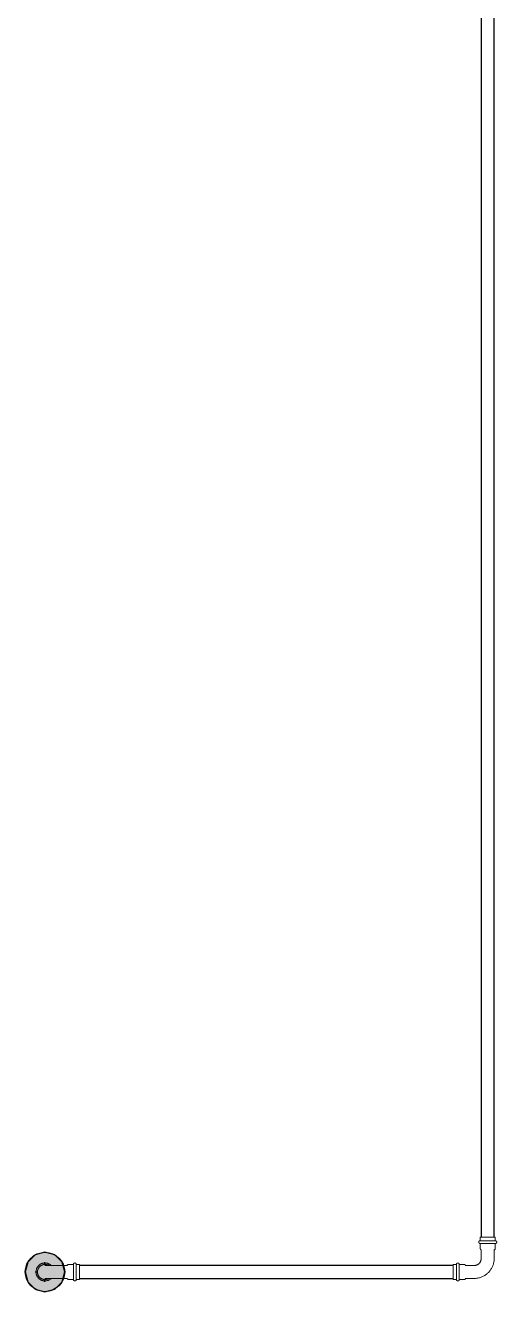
# Model space of a CAD drawing. Header units: inches. Extents: x -3327 to -1, y 8 to 1328.
# Drawn here: x -474.8 to -426.9, y 16.3 to 144.9 of the extents above; entities that cross this region are included whole.
import ezdxf

# ---------------------------------------------------------------- set-up
doc = ezdxf.new("R2010")
doc.units = ezdxf.units.IN
doc.header["$MEASUREMENT"] = 0
doc.layers.add('P-PIPE', color=3, linetype='Continuous', lineweight=9)
doc.layers.add('X - REF - FP', color=7, linetype='Continuous', true_color=0xb90000)

# ---------------------------------------------------------------- blocks, each defined once
blk = doc.blocks.new('Victaulic-VicPress316-Elbow 90-45deg Style P568_P571 - Standard-V2-SECOND LEVEL')
at = {"layer": 'P-PIPE'}
for p, q in [((-3203.7, 731.1), (-3203.7, 730.2)), ((-3202.39, 730.21), (-3202.39, 731.1)), ((-3203.81, 730.05), (-3203.81, 729.6)), ((-3203.05, 729.6), (-3203.81, 729.6)), ((-3203.81, 729.31), (-3203.81, 728.97)), ((-3203.05, 729.31), (-3203.81, 729.31)), ((-3202.28, 729.6), (-3203.05, 729.6)), ((-3202.28, 729.31), (-3203.05, 729.31)), ((-3202.28, 729.6), (-3202.28, 730.05)), ((-3202.28, 728.97), (-3202.28, 729.31)), ((-3203.81, 728.97), (-3203.05, 728.97)), ((-3203.05, 728.97), (-3202.28, 728.97))]:
    blk.add_line(p, q, dxfattribs=at)
at = {"layer": 'P-PIPE', "flags": 128}
for points in [[(-3203.05, 733.4), (-3203.08, 733.4), (-3203.12, 733.4), (-3203.16, 733.4), (-3203.19, 733.39), (-3203.23, 733.38), (-3203.26, 733.38), (-3203.3, 733.37), (-3203.33, 733.36), (-3203.37, 733.34), (-3203.4, 733.33), (-3203.43, 733.32), (-3203.47, 733.3), (-3203.5, 733.28), (-3203.53, 733.26), (-3203.56, 733.24), (-3203.59, 733.22), (-3203.62, 733.2), (-3203.65, 733.18), (-3203.67, 733.15), (-3203.7, 733.13), (-3203.73, 733.1), (-3203.75, 733.07), (-3203.77, 733.04), (-3203.79, 733.01), (-3203.81, 732.98), (-3203.83, 732.95), (-3203.85, 732.92), (-3203.87, 732.89), (-3203.88, 732.85), (-3203.9, 732.82), (-3203.91, 732.79), (-3203.92, 732.75), (-3203.93, 732.72), (-3203.94, 732.68), (-3203.94, 732.65), (-3203.95, 732.61), (-3203.95, 732.57), (-3203.96, 732.54), (-3203.96, 732.5), (-3203.96, 732.46), (-3203.96, 732.43), (-3203.95, 732.39), (-3203.95, 732.35), (-3203.94, 732.32), (-3203.93, 732.28), (-3203.93, 732.25), (-3203.91, 732.21), (-3203.9, 732.18), (-3203.89, 732.14), (-3203.88, 732.11), (-3203.86, 732.08), (-3203.84, 732.05), (-3203.82, 732.01), (-3203.8, 731.98), (-3203.78, 731.95), (-3203.76, 731.92), (-3203.74, 731.9), (-3203.71, 731.87)], [(-3203.05, 733.26), (-3203.08, 733.26), (-3203.11, 733.25), (-3203.14, 733.25), (-3203.17, 733.25), (-3203.2, 733.24), (-3203.23, 733.23), (-3203.26, 733.23), (-3203.29, 733.22), (-3203.32, 733.21), (-3203.34, 733.2), (-3203.37, 733.18), (-3203.4, 733.17), (-3203.43, 733.16), (-3203.45, 733.14), (-3203.48, 733.12), (-3203.5, 733.1), (-3203.53, 733.09), (-3203.55, 733.07), (-3203.57, 733.05), (-3203.6, 733.02), (-3203.62, 733), (-3203.64, 732.98), (-3203.66, 732.95), (-3203.67, 732.93), (-3203.69, 732.9), (-3203.71, 732.88), (-3203.72, 732.85), (-3203.74, 732.82), (-3203.75, 732.8), (-3203.76, 732.77), (-3203.77, 732.74), (-3203.78, 732.71), (-3203.79, 732.68), (-3203.8, 732.65), (-3203.8, 732.62), (-3203.81, 732.59), (-3203.81, 732.56), (-3203.81, 732.53), (-3203.81, 732.5), (-3203.81, 732.47), (-3203.81, 732.44), (-3203.81, 732.41), (-3203.8, 732.38), (-3203.8, 732.35), (-3203.79, 732.32), (-3203.78, 732.29), (-3203.78, 732.26), (-3203.77, 732.23), (-3203.76, 732.2), (-3203.74, 732.17), (-3203.73, 732.14), (-3203.72, 732.12), (-3203.7, 732.1)], [(-3202.39, 731.86), (-3202.37, 731.88), (-3202.34, 731.91), (-3202.32, 731.94), (-3202.3, 731.97), (-3202.28, 732), (-3202.26, 732.03), (-3202.24, 732.06), (-3202.23, 732.09), (-3202.21, 732.13), (-3202.2, 732.16), (-3202.18, 732.19), (-3202.17, 732.23), (-3202.16, 732.26), (-3202.15, 732.3), (-3202.15, 732.33), (-3202.14, 732.37), (-3202.14, 732.41), (-3202.14, 732.44), (-3202.13, 732.48), (-3202.13, 732.52), (-3202.14, 732.55), (-3202.14, 732.59), (-3202.14, 732.63), (-3202.15, 732.66), (-3202.16, 732.7), (-3202.17, 732.73), (-3202.18, 732.77), (-3202.19, 732.8), (-3202.2, 732.84), (-3202.22, 732.87), (-3202.23, 732.9), (-3202.25, 732.93), (-3202.27, 732.97), (-3202.29, 733), (-3202.31, 733.03), (-3202.33, 733.06), (-3202.35, 733.08), (-3202.38, 733.11), (-3202.4, 733.14), (-3202.43, 733.16), (-3202.46, 733.19), (-3202.49, 733.21), (-3202.51, 733.23), (-3202.55, 733.25), (-3202.58, 733.27), (-3202.61, 733.29), (-3202.64, 733.31), (-3202.67, 733.32), (-3202.71, 733.34), (-3202.74, 733.35), (-3202.78, 733.36), (-3202.81, 733.37), (-3202.85, 733.38), (-3202.88, 733.39), (-3202.92, 733.39), (-3202.95, 733.4), (-3202.99, 733.4), (-3203.03, 733.4), (-3203.05, 733.4)], [(-3202.39, 732.1), (-3202.37, 732.13), (-3202.36, 732.16), (-3202.34, 732.18), (-3202.33, 732.21), (-3202.32, 732.24), (-3202.31, 732.27), (-3202.3, 732.3), (-3202.3, 732.33), (-3202.29, 732.36), (-3202.29, 732.39), (-3202.28, 732.42), (-3202.28, 732.45), (-3202.28, 732.48), (-3202.28, 732.51), (-3202.28, 732.54), (-3202.28, 732.57), (-3202.29, 732.6), (-3202.29, 732.63), (-3202.3, 732.66), (-3202.31, 732.69), (-3202.32, 732.72), (-3202.33, 732.75), (-3202.34, 732.78), (-3202.35, 732.81), (-3202.36, 732.84), (-3202.38, 732.86), (-3202.39, 732.89), (-3202.41, 732.92), (-3202.43, 732.94), (-3202.44, 732.97), (-3202.46, 732.99), (-3202.48, 733.01), (-3202.51, 733.03), (-3202.53, 733.06), (-3202.55, 733.08), (-3202.58, 733.09), (-3202.6, 733.11), (-3202.62, 733.13), (-3202.65, 733.15), (-3202.68, 733.16), (-3202.7, 733.18), (-3202.73, 733.19), (-3202.76, 733.2), (-3202.79, 733.21), (-3202.82, 733.22), (-3202.85, 733.23), (-3202.88, 733.24), (-3202.91, 733.24), (-3202.94, 733.25), (-3202.97, 733.25), (-3203, 733.26), (-3203.03, 733.26), (-3203.05, 733.26)], [(-3203.7, 732.49), (-3203.7, 732.49), (-3203.7, 732.49), (-3203.7, 732.48), (-3203.7, 732.47), (-3203.7, 732.46), (-3203.7, 732.45), (-3203.7, 732.44), (-3203.7, 732.42), (-3203.7, 732.4), (-3203.7, 732.38), (-3203.7, 732.36), (-3203.7, 732.33), (-3203.7, 732.31), (-3203.7, 732.28), (-3203.7, 732.25), (-3203.7, 732.21), (-3203.7, 732.18), (-3203.7, 732.14), (-3203.7, 732.11), (-3203.7, 732.07), (-3203.7, 732.03), (-3203.7, 731.98), (-3203.7, 731.94), (-3203.7, 731.9), (-3203.7, 731.85), (-3203.7, 731.8), (-3203.7, 731.75), (-3203.7, 731.7), (-3203.7, 731.65), (-3203.7, 731.6), (-3203.7, 731.55), (-3203.7, 731.5), (-3203.7, 731.44), (-3203.7, 731.39), (-3203.7, 731.33), (-3203.7, 731.28), (-3203.7, 731.22), (-3203.7, 731.17), (-3203.7, 731.11), (-3203.7, 731.1)], [(-3202.39, 731.1), (-3202.39, 731.15), (-3202.39, 731.21), (-3202.39, 731.26), (-3202.39, 731.32), (-3202.39, 731.37), (-3202.39, 731.43), (-3202.39, 731.48), (-3202.39, 731.54), (-3202.39, 731.59), (-3202.39, 731.64), (-3202.39, 731.69), (-3202.39, 731.74), (-3202.39, 731.79), (-3202.39, 731.84), (-3202.39, 731.88), (-3202.39, 731.93), (-3202.39, 731.97), (-3202.39, 732.02), (-3202.39, 732.06), (-3202.39, 732.1), (-3202.39, 732.13), (-3202.39, 732.17), (-3202.39, 732.21), (-3202.39, 732.24), (-3202.39, 732.27), (-3202.39, 732.3), (-3202.39, 732.33), (-3202.39, 732.35), (-3202.39, 732.37), (-3202.39, 732.4), (-3202.39, 732.41), (-3202.39, 732.43), (-3202.39, 732.45), (-3202.39, 732.46), (-3202.39, 732.47), (-3202.39, 732.48), (-3202.39, 732.48), (-3202.39, 732.49), (-3202.39, 732.49), (-3202.39, 732.49)], [(-3203.81, 729.31), (-3203.82, 729.31), (-3203.82, 729.31), (-3203.83, 729.31), (-3203.84, 729.31), (-3203.84, 729.31), (-3203.85, 729.31), (-3203.85, 729.31), (-3203.86, 729.32), (-3203.86, 729.32), (-3203.87, 729.32), (-3203.87, 729.32), (-3203.88, 729.32), (-3203.88, 729.33), (-3203.89, 729.33), (-3203.89, 729.33), (-3203.9, 729.34), (-3203.9, 729.34), (-3203.91, 729.34), (-3203.91, 729.35), (-3203.92, 729.35), (-3203.92, 729.36), (-3203.92, 729.36), (-3203.93, 729.37), (-3203.93, 729.37), (-3203.93, 729.38), (-3203.94, 729.38), (-3203.94, 729.39), (-3203.94, 729.39), (-3203.95, 729.4), (-3203.95, 729.4), (-3203.95, 729.41), (-3203.95, 729.41), (-3203.95, 729.42), (-3203.95, 729.42), (-3203.96, 729.43), (-3203.96, 729.44), (-3203.96, 729.44), (-3203.96, 729.45), (-3203.96, 729.45), (-3203.96, 729.46), (-3203.96, 729.46), (-3203.96, 729.47), (-3203.96, 729.48), (-3203.96, 729.48), (-3203.95, 729.49), (-3203.95, 729.49), (-3203.95, 729.5), (-3203.95, 729.5), (-3203.95, 729.51), (-3203.94, 729.51), (-3203.94, 729.52), (-3203.94, 729.52), (-3203.94, 729.53), (-3203.93, 729.53), (-3203.93, 729.54), (-3203.93, 729.54), (-3203.92, 729.55), (-3203.92, 729.55), (-3203.92, 729.56), (-3203.91, 729.56), (-3203.91, 729.57), (-3203.9, 729.57), (-3203.9, 729.57), (-3203.89, 729.58), (-3203.89, 729.58), (-3203.88, 729.58), (-3203.88, 729.58), (-3203.87, 729.59), (-3203.87, 729.59), (-3203.86, 729.59), (-3203.86, 729.59), (-3203.85, 729.59), (-3203.84, 729.6), (-3203.84, 729.6), (-3203.83, 729.6), (-3203.83, 729.6), (-3203.82, 729.6), (-3203.82, 729.6), (-3203.81, 729.6)], [(-3203.81, 730.05), (-3203.81, 730.06), (-3203.81, 730.07), (-3203.81, 730.08), (-3203.81, 730.09), (-3203.81, 730.11), (-3203.8, 730.12), (-3203.8, 730.13), (-3203.8, 730.14), (-3203.8, 730.15), (-3203.79, 730.16), (-3203.79, 730.17), (-3203.78, 730.18), (-3203.78, 730.19), (-3203.77, 730.2), (-3203.76, 730.2), (-3203.76, 730.21), (-3203.75, 730.22), (-3203.74, 730.23), (-3203.74, 730.24), (-3203.73, 730.25), (-3203.72, 730.25), (-3203.71, 730.26), (-3203.71, 730.27), (-3203.7, 730.27)], [(-3203.05, 729.6), (-3203.08, 729.6), (-3203.11, 729.6), (-3203.14, 729.6), (-3203.17, 729.6), (-3203.2, 729.6), (-3203.23, 729.6), (-3203.26, 729.6), (-3203.29, 729.6), (-3203.32, 729.6), (-3203.34, 729.6), (-3203.37, 729.6), (-3203.4, 729.6), (-3203.43, 729.6), (-3203.45, 729.6), (-3203.48, 729.6), (-3203.5, 729.6), (-3203.53, 729.6), (-3203.55, 729.6), (-3203.57, 729.6), (-3203.6, 729.6), (-3203.62, 729.6), (-3203.64, 729.6), (-3203.66, 729.6), (-3203.67, 729.6), (-3203.69, 729.6), (-3203.71, 729.6), (-3203.72, 729.6), (-3203.74, 729.6), (-3203.75, 729.6), (-3203.76, 729.6), (-3203.77, 729.6), (-3203.78, 729.6), (-3203.79, 729.6), (-3203.8, 729.6), (-3203.8, 729.6), (-3203.81, 729.6), (-3203.81, 729.6), (-3203.81, 729.6), (-3203.81, 729.6), (-3203.81, 729.6)], [(-3203.81, 729.6), (-3203.81, 729.6), (-3203.81, 729.6), (-3203.81, 729.6), (-3203.8, 729.6), (-3203.8, 729.6), (-3203.79, 729.6), (-3203.78, 729.6), (-3203.77, 729.6)], [(-3203.77, 729.31), (-3203.78, 729.31), (-3203.79, 729.31), (-3203.8, 729.31), (-3203.8, 729.31), (-3203.81, 729.31), (-3203.81, 729.31), (-3203.81, 729.31), (-3203.81, 729.31), (-3203.81, 729.31)], [(-3203.81, 729.31), (-3203.81, 729.31), (-3203.81, 729.31), (-3203.81, 729.31), (-3203.8, 729.31), (-3203.8, 729.31), (-3203.79, 729.31), (-3203.78, 729.31), (-3203.77, 729.31), (-3203.76, 729.31), (-3203.75, 729.31), (-3203.74, 729.31), (-3203.73, 729.31), (-3203.71, 729.31), (-3203.7, 729.31), (-3203.68, 729.31), (-3203.66, 729.31), (-3203.64, 729.31), (-3203.62, 729.31), (-3203.6, 729.31), (-3203.58, 729.31), (-3203.56, 729.31), (-3203.53, 729.31), (-3203.51, 729.31), (-3203.49, 729.31), (-3203.46, 729.31), (-3203.43, 729.31), (-3203.41, 729.31), (-3203.38, 729.31), (-3203.35, 729.31), (-3203.32, 729.31), (-3203.29, 729.31), (-3203.27, 729.31), (-3203.24, 729.31), (-3203.21, 729.31), (-3203.18, 729.31), (-3203.15, 729.31), (-3203.12, 729.31), (-3203.08, 729.31), (-3203.05, 729.31), (-3203.05, 729.31)], [(-3202.28, 729.6), (-3202.28, 729.6), (-3202.28, 729.6), (-3202.29, 729.6), (-3202.29, 729.6), (-3202.29, 729.6), (-3202.3, 729.6), (-3202.31, 729.6), (-3202.32, 729.6), (-3202.33, 729.6), (-3202.34, 729.6), (-3202.35, 729.6), (-3202.37, 729.6), (-3202.38, 729.6), (-3202.4, 729.6), (-3202.41, 729.6), (-3202.43, 729.6), (-3202.45, 729.6), (-3202.47, 729.6), (-3202.49, 729.6), (-3202.51, 729.6), (-3202.53, 729.6), (-3202.56, 729.6), (-3202.58, 729.6), (-3202.61, 729.6), (-3202.63, 729.6), (-3202.66, 729.6), (-3202.68, 729.6), (-3202.71, 729.6), (-3202.74, 729.6), (-3202.77, 729.6), (-3202.8, 729.6), (-3202.83, 729.6), (-3202.86, 729.6), (-3202.89, 729.6), (-3202.92, 729.6), (-3202.95, 729.6), (-3202.98, 729.6), (-3203.01, 729.6), (-3203.04, 729.6), (-3203.05, 729.6)], [(-3203.05, 729.31), (-3203.02, 729.31), (-3202.98, 729.31), (-3202.95, 729.31), (-3202.92, 729.31), (-3202.89, 729.31), (-3202.86, 729.31), (-3202.83, 729.31), (-3202.8, 729.31), (-3202.78, 729.31), (-3202.75, 729.31), (-3202.72, 729.31), (-3202.69, 729.31), (-3202.67, 729.31), (-3202.64, 729.31), (-3202.61, 729.31), (-3202.59, 729.31), (-3202.56, 729.31), (-3202.54, 729.31), (-3202.52, 729.31), (-3202.5, 729.31), (-3202.48, 729.31), (-3202.46, 729.31), (-3202.44, 729.31), (-3202.42, 729.31), (-3202.4, 729.31), (-3202.39, 729.31), (-3202.37, 729.31), (-3202.36, 729.31), (-3202.34, 729.31), (-3202.33, 729.31), (-3202.32, 729.31), (-3202.31, 729.31), (-3202.3, 729.31), (-3202.3, 729.31), (-3202.29, 729.31), (-3202.29, 729.31), (-3202.28, 729.31), (-3202.28, 729.31), (-3202.28, 729.31), (-3202.28, 729.31)], [(-3202.39, 730.27), (-3202.38, 730.26), (-3202.37, 730.26), (-3202.36, 730.25), (-3202.36, 730.24), (-3202.35, 730.23), (-3202.34, 730.22), (-3202.33, 730.22), (-3202.33, 730.21), (-3202.32, 730.2), (-3202.32, 730.19), (-3202.31, 730.18), (-3202.31, 730.17), (-3202.3, 730.16), (-3202.3, 730.15), (-3202.29, 730.14), (-3202.29, 730.13), (-3202.29, 730.12), (-3202.29, 730.11), (-3202.28, 730.1), (-3202.28, 730.09), (-3202.28, 730.07), (-3202.28, 730.06), (-3202.28, 730.05), (-3202.28, 730.05)], [(-3202.32, 729.6), (-3202.31, 729.6), (-3202.3, 729.6), (-3202.3, 729.6), (-3202.29, 729.6), (-3202.29, 729.6), (-3202.28, 729.6), (-3202.28, 729.6), (-3202.28, 729.6), (-3202.28, 729.6)], [(-3202.28, 729.31), (-3202.28, 729.31), (-3202.28, 729.31), (-3202.29, 729.31), (-3202.29, 729.31), (-3202.29, 729.31), (-3202.3, 729.31), (-3202.31, 729.31), (-3202.32, 729.31)], [(-3202.28, 729.6), (-3202.27, 729.6), (-3202.27, 729.6), (-3202.26, 729.6), (-3202.26, 729.6), (-3202.25, 729.6), (-3202.24, 729.6), (-3202.24, 729.59), (-3202.23, 729.59), (-3202.23, 729.59), (-3202.22, 729.59), (-3202.22, 729.59), (-3202.21, 729.58), (-3202.21, 729.58), (-3202.2, 729.58), (-3202.2, 729.57), (-3202.19, 729.57), (-3202.19, 729.57), (-3202.18, 729.56), (-3202.18, 729.56), (-3202.18, 729.56), (-3202.17, 729.55), (-3202.17, 729.55), (-3202.16, 729.54), (-3202.16, 729.54), (-3202.16, 729.53), (-3202.15, 729.53), (-3202.15, 729.52), (-3202.15, 729.52), (-3202.15, 729.51), (-3202.14, 729.51), (-3202.14, 729.5), (-3202.14, 729.5), (-3202.14, 729.49), (-3202.14, 729.48), (-3202.14, 729.48), (-3202.14, 729.47), (-3202.13, 729.47), (-3202.13, 729.46), (-3202.13, 729.46), (-3202.13, 729.45), (-3202.13, 729.44), (-3202.13, 729.44), (-3202.14, 729.43), (-3202.14, 729.43), (-3202.14, 729.42), (-3202.14, 729.42), (-3202.14, 729.41), (-3202.14, 729.4), (-3202.14, 729.4), (-3202.15, 729.39), (-3202.15, 729.39), (-3202.15, 729.38), (-3202.16, 729.38), (-3202.16, 729.37), (-3202.16, 729.37), (-3202.17, 729.36), (-3202.17, 729.36), (-3202.17, 729.35), (-3202.18, 729.35), (-3202.18, 729.35), (-3202.19, 729.34), (-3202.19, 729.34), (-3202.19, 729.34), (-3202.2, 729.33), (-3202.2, 729.33), (-3202.21, 729.33), (-3202.21, 729.32), (-3202.22, 729.32), (-3202.23, 729.32), (-3202.23, 729.32), (-3202.24, 729.32), (-3202.24, 729.31), (-3202.25, 729.31), (-3202.25, 729.31), (-3202.26, 729.31), (-3202.26, 729.31), (-3202.27, 729.31), (-3202.28, 729.31), (-3202.28, 729.31)]]:
    blk.add_lwpolyline(points, dxfattribs=at)
blk = doc.blocks.new('Victaulic-VicPress316-Elbow 90-45deg Style P568_P571 - Standard-V1-SECOND LEVEL')
at = {"layer": 'P-PIPE'}
for p, q in [((-0.77, 3.52), (-0.77, 3.18)), ((0.77, 3.52), (-0.77, 3.52)), ((-0.77, 3.18), (0.77, 3.18)), ((-0.77, 2.89), (-0.77, 2.44)), ((-0.77, 2.89), (0.77, 2.89)), ((0.77, 3.18), (0.77, 3.52)), ((0.77, 2.44), (0.77, 2.89)), ((-0.66, 2.28), (-0.66, 1.39)), ((0.66, 1.39), (0.66, 2.28)), ((-3.18, 0.77), (-3.52, 0.77)), ((-3.52, 0.77), (-3.52, -0.77)), ((-3.18, -0.77), (-3.18, 0.77)), ((-2.44, 0.77), (-2.89, 0.77)), ((-2.89, -0.77), (-2.89, 0.77)), ((-1.39, 0.66), (-2.28, 0.66)), ((-3.52, -0.77), (-3.18, -0.77)), ((-2.89, -0.77), (-2.44, -0.77)), ((-2.28, -0.66), (-1.39, -0.66))]:
    blk.add_line(p, q, dxfattribs=at)
at = {"layer": 'P-PIPE', "flags": 128}
for points in [[(-0.77, 2.89), (-0.77, 2.89), (-0.78, 2.89), (-0.78, 2.89), (-0.79, 2.89), (-0.8, 2.89), (-0.8, 2.89), (-0.81, 2.9), (-0.81, 2.9), (-0.82, 2.9), (-0.82, 2.9), (-0.83, 2.9), (-0.83, 2.91), (-0.84, 2.91), (-0.84, 2.91), (-0.85, 2.92), (-0.85, 2.92), (-0.86, 2.92), (-0.86, 2.93), (-0.87, 2.93), (-0.87, 2.93), (-0.87, 2.94), (-0.88, 2.94), (-0.88, 2.95), (-0.89, 2.95), (-0.89, 2.96), (-0.89, 2.96), (-0.89, 2.97), (-0.9, 2.97), (-0.9, 2.98), (-0.9, 2.98), (-0.9, 2.99), (-0.91, 2.99), (-0.91, 3), (-0.91, 3.01), (-0.91, 3.01), (-0.91, 3.02), (-0.91, 3.02), (-0.91, 3.03), (-0.91, 3.03), (-0.91, 3.04), (-0.91, 3.05), (-0.91, 3.05), (-0.91, 3.06), (-0.91, 3.06), (-0.91, 3.07), (-0.91, 3.07), (-0.91, 3.08), (-0.9, 3.09), (-0.9, 3.09), (-0.9, 3.1), (-0.9, 3.1), (-0.89, 3.11), (-0.89, 3.11), (-0.89, 3.12), (-0.88, 3.12), (-0.88, 3.13), (-0.88, 3.13), (-0.87, 3.14), (-0.87, 3.14), (-0.86, 3.14), (-0.86, 3.15), (-0.86, 3.15), (-0.85, 3.15), (-0.85, 3.16), (-0.84, 3.16), (-0.84, 3.16), (-0.83, 3.17), (-0.83, 3.17), (-0.82, 3.17), (-0.82, 3.17), (-0.81, 3.17), (-0.8, 3.18), (-0.8, 3.18), (-0.79, 3.18), (-0.79, 3.18), (-0.78, 3.18), (-0.78, 3.18), (-0.77, 3.18), (-0.77, 3.18)], [(0.77, 3.18), (0.77, 3.18), (0.76, 3.18), (0.76, 3.18), (0.76, 3.18), (0.75, 3.18), (0.74, 3.18), (0.74, 3.18), (0.73, 3.18), (0.72, 3.18), (0.71, 3.18), (0.69, 3.18), (0.68, 3.18), (0.67, 3.18), (0.65, 3.18), (0.63, 3.18), (0.61, 3.18), (0.6, 3.18), (0.58, 3.18), (0.56, 3.18), (0.53, 3.18), (0.51, 3.18), (0.49, 3.18), (0.46, 3.18), (0.44, 3.18), (0.41, 3.18), (0.39, 3.18), (0.36, 3.18), (0.33, 3.18), (0.31, 3.18), (0.28, 3.18), (0.25, 3.18), (0.22, 3.18), (0.19, 3.18), (0.16, 3.18), (0.13, 3.18), (0.1, 3.18), (0.07, 3.18), (0.04, 3.18), (0.01, 3.18), (-0.02, 3.18), (-0.05, 3.18), (-0.08, 3.18), (-0.11, 3.18), (-0.14, 3.18), (-0.17, 3.18), (-0.2, 3.18), (-0.23, 3.18), (-0.26, 3.18), (-0.29, 3.18), (-0.32, 3.18), (-0.35, 3.18), (-0.37, 3.18), (-0.4, 3.18), (-0.43, 3.18), (-0.45, 3.18), (-0.48, 3.18), (-0.5, 3.18), (-0.52, 3.18), (-0.54, 3.18), (-0.57, 3.18), (-0.59, 3.18), (-0.6, 3.18), (-0.62, 3.18), (-0.64, 3.18), (-0.66, 3.18), (-0.67, 3.18), (-0.69, 3.18), (-0.7, 3.18), (-0.71, 3.18), (-0.72, 3.18), (-0.73, 3.18), (-0.74, 3.18), (-0.75, 3.18), (-0.75, 3.18), (-0.76, 3.18), (-0.76, 3.18), (-0.77, 3.18), (-0.77, 3.18), (-0.77, 3.18)], [(-0.77, 3.18), (-0.77, 3.18), (-0.76, 3.18), (-0.76, 3.18), (-0.76, 3.18), (-0.75, 3.18), (-0.74, 3.18), (-0.74, 3.18), (-0.73, 3.18)], [(-0.77, 2.89), (-0.77, 2.89), (-0.76, 2.89), (-0.76, 2.89), (-0.76, 2.89), (-0.75, 2.89), (-0.74, 2.89), (-0.74, 2.89), (-0.73, 2.89), (-0.72, 2.89), (-0.71, 2.89), (-0.69, 2.89), (-0.68, 2.89), (-0.67, 2.89), (-0.65, 2.89), (-0.63, 2.89), (-0.61, 2.89), (-0.6, 2.89), (-0.58, 2.89), (-0.56, 2.89), (-0.53, 2.89), (-0.51, 2.89), (-0.49, 2.89), (-0.46, 2.89), (-0.44, 2.89), (-0.41, 2.89), (-0.39, 2.89), (-0.36, 2.89), (-0.33, 2.89), (-0.31, 2.89), (-0.28, 2.89), (-0.25, 2.89), (-0.22, 2.89), (-0.19, 2.89), (-0.16, 2.89), (-0.13, 2.89), (-0.1, 2.89), (-0.07, 2.89), (-0.04, 2.89), (-0.01, 2.89), (0.02, 2.89), (0.05, 2.89), (0.08, 2.89), (0.11, 2.89), (0.14, 2.89), (0.17, 2.89), (0.2, 2.89), (0.23, 2.89), (0.26, 2.89), (0.29, 2.89), (0.32, 2.89), (0.35, 2.89), (0.37, 2.89), (0.4, 2.89), (0.43, 2.89), (0.45, 2.89), (0.48, 2.89), (0.5, 2.89), (0.52, 2.89), (0.54, 2.89), (0.57, 2.89), (0.59, 2.89), (0.6, 2.89), (0.62, 2.89), (0.64, 2.89), (0.66, 2.89), (0.67, 2.89), (0.69, 2.89), (0.7, 2.89), (0.71, 2.89), (0.72, 2.89), (0.73, 2.89), (0.74, 2.89), (0.75, 2.89), (0.75, 2.89), (0.76, 2.89), (0.76, 2.89), (0.77, 2.89), (0.77, 2.89), (0.77, 2.89)], [(-0.72, 2.89), (-0.73, 2.89), (-0.74, 2.89), (-0.75, 2.89), (-0.75, 2.89), (-0.76, 2.89), (-0.76, 2.89), (-0.77, 2.89), (-0.77, 2.89), (-0.77, 2.89)], [(0.72, 3.18), (0.73, 3.18), (0.74, 3.18), (0.75, 3.18), (0.75, 3.18), (0.76, 3.18), (0.76, 3.18), (0.77, 3.18), (0.77, 3.18), (0.77, 3.18)], [(0.77, 2.89), (0.77, 2.89), (0.76, 2.89), (0.76, 2.89), (0.76, 2.89), (0.75, 2.89), (0.74, 2.89), (0.74, 2.89), (0.73, 2.89)], [(0.77, 3.18), (0.77, 3.18), (0.78, 3.18), (0.78, 3.18), (0.79, 3.18), (0.8, 3.18), (0.8, 3.18), (0.81, 3.18), (0.81, 3.17), (0.82, 3.17), (0.82, 3.17), (0.83, 3.17), (0.83, 3.17), (0.84, 3.16), (0.84, 3.16), (0.85, 3.16), (0.85, 3.15), (0.86, 3.15), (0.86, 3.15), (0.87, 3.14), (0.87, 3.14), (0.87, 3.13), (0.88, 3.13), (0.88, 3.12), (0.89, 3.12), (0.89, 3.11), (0.89, 3.11), (0.89, 3.1), (0.9, 3.1), (0.9, 3.09), (0.9, 3.09), (0.9, 3.08), (0.91, 3.08), (0.91, 3.07), (0.91, 3.07), (0.91, 3.06), (0.91, 3.05), (0.91, 3.05), (0.91, 3.04), (0.91, 3.04), (0.91, 3.03), (0.91, 3.03), (0.91, 3.02), (0.91, 3.01), (0.91, 3.01), (0.91, 3), (0.91, 3), (0.91, 2.99), (0.9, 2.99), (0.9, 2.98), (0.9, 2.98), (0.9, 2.97), (0.89, 2.97), (0.89, 2.96), (0.89, 2.96), (0.88, 2.95), (0.88, 2.95), (0.88, 2.94), (0.87, 2.94), (0.87, 2.93), (0.86, 2.93), (0.86, 2.92), (0.86, 2.92), (0.85, 2.92), (0.85, 2.91), (0.84, 2.91), (0.84, 2.91), (0.83, 2.91), (0.83, 2.9), (0.82, 2.9), (0.82, 2.9), (0.81, 2.9), (0.8, 2.9), (0.8, 2.89), (0.79, 2.89), (0.79, 2.89), (0.78, 2.89), (0.78, 2.89), (0.77, 2.89), (0.77, 2.89)], [(-0.66, 1.39), (-0.66, 1.36), (-0.66, 1.33), (-0.66, 1.3), (-0.67, 1.28), (-0.67, 1.25), (-0.68, 1.22), (-0.69, 1.19), (-0.69, 1.16), (-0.7, 1.13), (-0.72, 1.11), (-0.73, 1.08), (-0.74, 1.05), (-0.75, 1.03), (-0.77, 1), (-0.79, 0.98), (-0.8, 0.95), (-0.82, 0.93), (-0.84, 0.91), (-0.86, 0.89), (-0.88, 0.87), (-0.9, 0.85), (-0.92, 0.83), (-0.95, 0.81), (-0.97, 0.79), (-1, 0.77), (-1.02, 0.76), (-1.05, 0.74), (-1.07, 0.73), (-1.1, 0.72), (-1.13, 0.71), (-1.15, 0.7), (-1.18, 0.69), (-1.21, 0.68), (-1.24, 0.67), (-1.27, 0.67), (-1.3, 0.66), (-1.33, 0.66), (-1.36, 0.66), (-1.39, 0.66), (-1.39, 0.66)], [(-1.39, -0.66), (-1.31, -0.66), (-1.23, -0.65), (-1.15, -0.64), (-1.07, -0.63), (-0.99, -0.62), (-0.91, -0.6), (-0.83, -0.58), (-0.75, -0.55), (-0.67, -0.53), (-0.59, -0.5), (-0.52, -0.46), (-0.45, -0.43), (-0.37, -0.39), (-0.3, -0.34), (-0.24, -0.3), (-0.17, -0.25), (-0.1, -0.2), (-0.04, -0.15), (0.02, -0.09), (0.08, -0.04), (0.13, 0.02), (0.19, 0.09), (0.24, 0.15), (0.29, 0.22), (0.33, 0.29), (0.38, 0.35), (0.42, 0.43), (0.45, 0.5), (0.49, 0.57), (0.52, 0.65), (0.55, 0.73), (0.57, 0.81), (0.59, 0.88), (0.61, 0.96), (0.63, 1.04), (0.64, 1.13), (0.65, 1.21), (0.65, 1.29), (0.66, 1.37), (0.66, 1.39)], [(-0.66, 2.22), (-0.67, 2.23), (-0.67, 2.23), (-0.68, 2.24), (-0.69, 2.25), (-0.7, 2.26), (-0.7, 2.27), (-0.71, 2.27), (-0.72, 2.28), (-0.72, 2.29), (-0.73, 2.3), (-0.73, 2.31), (-0.74, 2.32), (-0.74, 2.33), (-0.75, 2.34), (-0.75, 2.35), (-0.76, 2.36), (-0.76, 2.37), (-0.76, 2.38), (-0.76, 2.39), (-0.76, 2.4), (-0.77, 2.42), (-0.77, 2.43), (-0.77, 2.44), (-0.77, 2.44)], [(0.77, 2.44), (0.77, 2.43), (0.77, 2.42), (0.76, 2.41), (0.76, 2.4), (0.76, 2.38), (0.76, 2.37), (0.76, 2.36), (0.75, 2.35), (0.75, 2.34), (0.74, 2.33), (0.74, 2.32), (0.74, 2.31), (0.73, 2.3), (0.72, 2.29), (0.72, 2.29), (0.71, 2.28), (0.71, 2.27), (0.7, 2.26), (0.69, 2.25), (0.68, 2.24), (0.68, 2.24), (0.67, 2.23), (0.66, 2.22), (0.66, 2.22)], [(-3.18, 0.77), (-3.18, 0.77), (-3.18, 0.78), (-3.18, 0.78), (-3.18, 0.79), (-3.18, 0.8), (-3.18, 0.8), (-3.18, 0.81), (-3.17, 0.81), (-3.17, 0.82), (-3.17, 0.82), (-3.17, 0.83), (-3.17, 0.83), (-3.16, 0.84), (-3.16, 0.84), (-3.16, 0.85), (-3.15, 0.85), (-3.15, 0.86), (-3.15, 0.86), (-3.14, 0.87), (-3.14, 0.87), (-3.13, 0.87), (-3.13, 0.88), (-3.12, 0.88), (-3.12, 0.89), (-3.11, 0.89), (-3.11, 0.89), (-3.1, 0.89), (-3.1, 0.9), (-3.09, 0.9), (-3.09, 0.9), (-3.08, 0.9), (-3.08, 0.91), (-3.07, 0.91), (-3.07, 0.91), (-3.06, 0.91), (-3.05, 0.91), (-3.05, 0.91), (-3.04, 0.91), (-3.04, 0.91), (-3.03, 0.91), (-3.03, 0.91), (-3.02, 0.91), (-3.01, 0.91), (-3.01, 0.91), (-3, 0.91), (-3, 0.91), (-2.99, 0.91), (-2.99, 0.9), (-2.98, 0.9), (-2.98, 0.9), (-2.97, 0.9), (-2.97, 0.89), (-2.96, 0.89), (-2.96, 0.89), (-2.95, 0.88), (-2.95, 0.88), (-2.94, 0.88), (-2.94, 0.87), (-2.93, 0.87), (-2.93, 0.86), (-2.92, 0.86), (-2.92, 0.86), (-2.92, 0.85), (-2.91, 0.85), (-2.91, 0.84), (-2.91, 0.84), (-2.91, 0.83), (-2.9, 0.83), (-2.9, 0.82), (-2.9, 0.82), (-2.9, 0.81), (-2.9, 0.8), (-2.89, 0.8), (-2.89, 0.79), (-2.89, 0.79), (-2.89, 0.78), (-2.89, 0.78), (-2.89, 0.77), (-2.89, 0.77)], [(-3.18, 0.77), (-3.18, 0.77), (-3.18, 0.76), (-3.18, 0.76), (-3.18, 0.76), (-3.18, 0.75), (-3.18, 0.74), (-3.18, 0.74), (-3.18, 0.73), (-3.18, 0.72), (-3.18, 0.71), (-3.18, 0.69), (-3.18, 0.68), (-3.18, 0.67), (-3.18, 0.65), (-3.18, 0.63), (-3.18, 0.61), (-3.18, 0.6), (-3.18, 0.58), (-3.18, 0.56), (-3.18, 0.53), (-3.18, 0.51), (-3.18, 0.49), (-3.18, 0.46), (-3.18, 0.44), (-3.18, 0.41), (-3.18, 0.39), (-3.18, 0.36), (-3.18, 0.33), (-3.18, 0.31), (-3.18, 0.28), (-3.18, 0.25), (-3.18, 0.22), (-3.18, 0.19), (-3.18, 0.16), (-3.18, 0.13), (-3.18, 0.1), (-3.18, 0.07), (-3.18, 0.04), (-3.18, 0.01), (-3.18, -0.02), (-3.18, -0.05), (-3.18, -0.08), (-3.18, -0.11), (-3.18, -0.14), (-3.18, -0.17), (-3.18, -0.2), (-3.18, -0.23), (-3.18, -0.26), (-3.18, -0.29), (-3.18, -0.32), (-3.18, -0.35), (-3.18, -0.37), (-3.18, -0.4), (-3.18, -0.43), (-3.18, -0.45), (-3.18, -0.48), (-3.18, -0.5), (-3.18, -0.52), (-3.18, -0.54), (-3.18, -0.57), (-3.18, -0.59), (-3.18, -0.6), (-3.18, -0.62), (-3.18, -0.64), (-3.18, -0.66), (-3.18, -0.67), (-3.18, -0.69), (-3.18, -0.7), (-3.18, -0.71), (-3.18, -0.72), (-3.18, -0.73), (-3.18, -0.74), (-3.18, -0.75), (-3.18, -0.75), (-3.18, -0.76), (-3.18, -0.76), (-3.18, -0.77), (-3.18, -0.77), (-3.18, -0.77)], [(-3.18, 0.72), (-3.18, 0.73), (-3.18, 0.74), (-3.18, 0.75), (-3.18, 0.75), (-3.18, 0.76), (-3.18, 0.76), (-3.18, 0.77), (-3.18, 0.77), (-3.18, 0.77)], [(-2.89, -0.77), (-2.89, -0.77), (-2.89, -0.76), (-2.89, -0.76), (-2.89, -0.76), (-2.89, -0.75), (-2.89, -0.74), (-2.89, -0.74), (-2.89, -0.73), (-2.89, -0.72), (-2.89, -0.71), (-2.89, -0.69), (-2.89, -0.68), (-2.89, -0.67), (-2.89, -0.65), (-2.89, -0.63), (-2.89, -0.61), (-2.89, -0.6), (-2.89, -0.58), (-2.89, -0.56), (-2.89, -0.53), (-2.89, -0.51), (-2.89, -0.49), (-2.89, -0.46), (-2.89, -0.44), (-2.89, -0.41), (-2.89, -0.39), (-2.89, -0.36), (-2.89, -0.33), (-2.89, -0.31), (-2.89, -0.28), (-2.89, -0.25), (-2.89, -0.22), (-2.89, -0.19), (-2.89, -0.16), (-2.89, -0.13), (-2.89, -0.1), (-2.89, -0.07), (-2.89, -0.04), (-2.89, -0.01), (-2.89, 0.02), (-2.89, 0.05), (-2.89, 0.08), (-2.89, 0.11), (-2.89, 0.14), (-2.89, 0.17), (-2.89, 0.2), (-2.89, 0.23), (-2.89, 0.26), (-2.89, 0.29), (-2.89, 0.32), (-2.89, 0.35), (-2.89, 0.37), (-2.89, 0.4), (-2.89, 0.43), (-2.89, 0.45), (-2.89, 0.48), (-2.89, 0.5), (-2.89, 0.52), (-2.89, 0.54), (-2.89, 0.57), (-2.89, 0.59), (-2.89, 0.6), (-2.89, 0.62), (-2.89, 0.64), (-2.89, 0.66), (-2.89, 0.67), (-2.89, 0.69), (-2.89, 0.7), (-2.89, 0.71), (-2.89, 0.72), (-2.89, 0.73), (-2.89, 0.74), (-2.89, 0.75), (-2.89, 0.75), (-2.89, 0.76), (-2.89, 0.76), (-2.89, 0.77), (-2.89, 0.77), (-2.89, 0.77)], [(-2.89, 0.77), (-2.89, 0.77), (-2.89, 0.76), (-2.89, 0.76), (-2.89, 0.76), (-2.89, 0.75), (-2.89, 0.74), (-2.89, 0.74), (-2.89, 0.73)], [(-2.44, 0.77), (-2.43, 0.77), (-2.42, 0.77), (-2.41, 0.76), (-2.4, 0.76), (-2.38, 0.76), (-2.37, 0.76), (-2.36, 0.76), (-2.35, 0.75), (-2.34, 0.75), (-2.33, 0.74), (-2.32, 0.74), (-2.31, 0.74), (-2.3, 0.73), (-2.29, 0.72), (-2.29, 0.72), (-2.28, 0.71), (-2.27, 0.71), (-2.26, 0.7), (-2.25, 0.69), (-2.24, 0.68), (-2.24, 0.68), (-2.23, 0.67), (-2.22, 0.66), (-2.22, 0.66)], [(-3.18, -0.77), (-3.18, -0.77), (-3.18, -0.76), (-3.18, -0.76), (-3.18, -0.76), (-3.18, -0.75), (-3.18, -0.74), (-3.18, -0.74), (-3.18, -0.73)], [(-2.89, -0.77), (-2.89, -0.77), (-2.89, -0.78), (-2.89, -0.78), (-2.89, -0.79), (-2.89, -0.8), (-2.89, -0.8), (-2.9, -0.81), (-2.9, -0.81), (-2.9, -0.82), (-2.9, -0.82), (-2.9, -0.83), (-2.91, -0.83), (-2.91, -0.84), (-2.91, -0.84), (-2.92, -0.85), (-2.92, -0.85), (-2.92, -0.86), (-2.93, -0.86), (-2.93, -0.87), (-2.93, -0.87), (-2.94, -0.87), (-2.94, -0.88), (-2.95, -0.88), (-2.95, -0.89), (-2.96, -0.89), (-2.96, -0.89), (-2.97, -0.89), (-2.97, -0.9), (-2.98, -0.9), (-2.98, -0.9), (-2.99, -0.9), (-2.99, -0.91), (-3, -0.91), (-3.01, -0.91), (-3.01, -0.91), (-3.02, -0.91), (-3.02, -0.91), (-3.03, -0.91), (-3.03, -0.91), (-3.04, -0.91), (-3.05, -0.91), (-3.05, -0.91), (-3.06, -0.91), (-3.06, -0.91), (-3.07, -0.91), (-3.07, -0.91), (-3.08, -0.91), (-3.09, -0.9), (-3.09, -0.9), (-3.1, -0.9), (-3.1, -0.9), (-3.11, -0.89), (-3.11, -0.89), (-3.12, -0.89), (-3.12, -0.88), (-3.13, -0.88), (-3.13, -0.88), (-3.14, -0.87), (-3.14, -0.87), (-3.14, -0.86), (-3.15, -0.86), (-3.15, -0.86), (-3.15, -0.85), (-3.16, -0.85), (-3.16, -0.84), (-3.16, -0.84), (-3.17, -0.83), (-3.17, -0.83), (-3.17, -0.82), (-3.17, -0.82), (-3.17, -0.81), (-3.18, -0.8), (-3.18, -0.8), (-3.18, -0.79), (-3.18, -0.79), (-3.18, -0.78), (-3.18, -0.78), (-3.18, -0.77), (-3.18, -0.77)], [(-2.89, -0.72), (-2.89, -0.73), (-2.89, -0.74), (-2.89, -0.75), (-2.89, -0.75), (-2.89, -0.76), (-2.89, -0.76), (-2.89, -0.77), (-2.89, -0.77), (-2.89, -0.77)], [(-2.22, -0.66), (-2.23, -0.67), (-2.23, -0.67), (-2.24, -0.68), (-2.25, -0.69), (-2.26, -0.7), (-2.27, -0.7), (-2.27, -0.71), (-2.28, -0.72), (-2.29, -0.72), (-2.3, -0.73), (-2.31, -0.73), (-2.32, -0.74), (-2.33, -0.74), (-2.34, -0.75), (-2.35, -0.75), (-2.36, -0.76), (-2.37, -0.76), (-2.38, -0.76), (-2.39, -0.76), (-2.4, -0.76), (-2.42, -0.77), (-2.43, -0.77), (-2.44, -0.77), (-2.44, -0.77)]]:
    blk.add_lwpolyline(points, dxfattribs=at)

msp = doc.modelspace()

# ---------------------------------------------------------------- hatches: boundary and pattern name
at = {"layer": 'X - REF - FP'}
msp.add_hatch(color=256, dxfattribs=at).paths.add_polyline_path([(-472.81, 16.28), (-471.81, 16.55), (-471.08, 17.28), (-470.81, 18.28), (-471.08, 19.28), (-471.81, 20.01), (-472.81, 20.28), (-473.81, 20.01), (-474.54, 19.28), (-474.81, 18.28), (-474.54, 17.28), (-473.81, 16.55)], flags=0)
h = msp.add_hatch(color=256, dxfattribs=at)
edge = h.paths.add_edge_path(flags=0)
edge.add_arc((-472.81, 18.28), 2, 0, 360)

# ---------------------------------------------------------------- linework, layer by layer
for p, q in [((-428.47, 188.31), (-428.47, 21.8)), ((-427.15, 21.8), (-427.15, 188.31)), ((-473.81, 20.01), (-474.54, 19.28)), ((-472.81, 20.28), (-473.81, 20.01)), ((-471.81, 20.01), (-472.81, 20.28)), ((-471.08, 19.28), (-471.81, 20.01)), ((-474.54, 19.28), (-474.81, 18.28)), ((-474.81, 18.28), (-474.54, 17.28)), ((-473.81, 18.28), (-473.55, 18.28)), ((-472.81, 19.02), (-472.81, 19.28)), ((-470.81, 18.28), (-471.08, 19.28)), ((-471.08, 17.28), (-470.81, 18.28)), ((-431.33, 18.94), (-469.29, 18.94)), ((-474.54, 17.28), (-473.81, 16.55)), ((-472.81, 17.28), (-472.81, 17.55)), ((-471.81, 16.55), (-471.08, 17.28)), ((-469.29, 17.63), (-431.33, 17.63)), ((-473.81, 16.55), (-472.81, 16.28)), ((-472.81, 16.28), (-471.81, 16.55))]:
    msp.add_line(p, q, dxfattribs=at)
msp.add_circle((-472.81, 18.28), 2, dxfattribs=at)

# ---------------------------------------------------------------- block references
msp.add_blockref('Victaulic-VicPress316-Elbow 90-45deg Style P568_P571 - Standard-V1-SECOND LEVEL', (-427.81, 18.28), dxfattribs=at)
at = {"layer": 'X - REF - FP', "rotation": 90}
msp.add_blockref('Victaulic-VicPress316-Elbow 90-45deg Style P568_P571 - Standard-V2-SECOND LEVEL', (259.68, 3221.33), dxfattribs=at)

doc.saveas('drawing.dxf')
